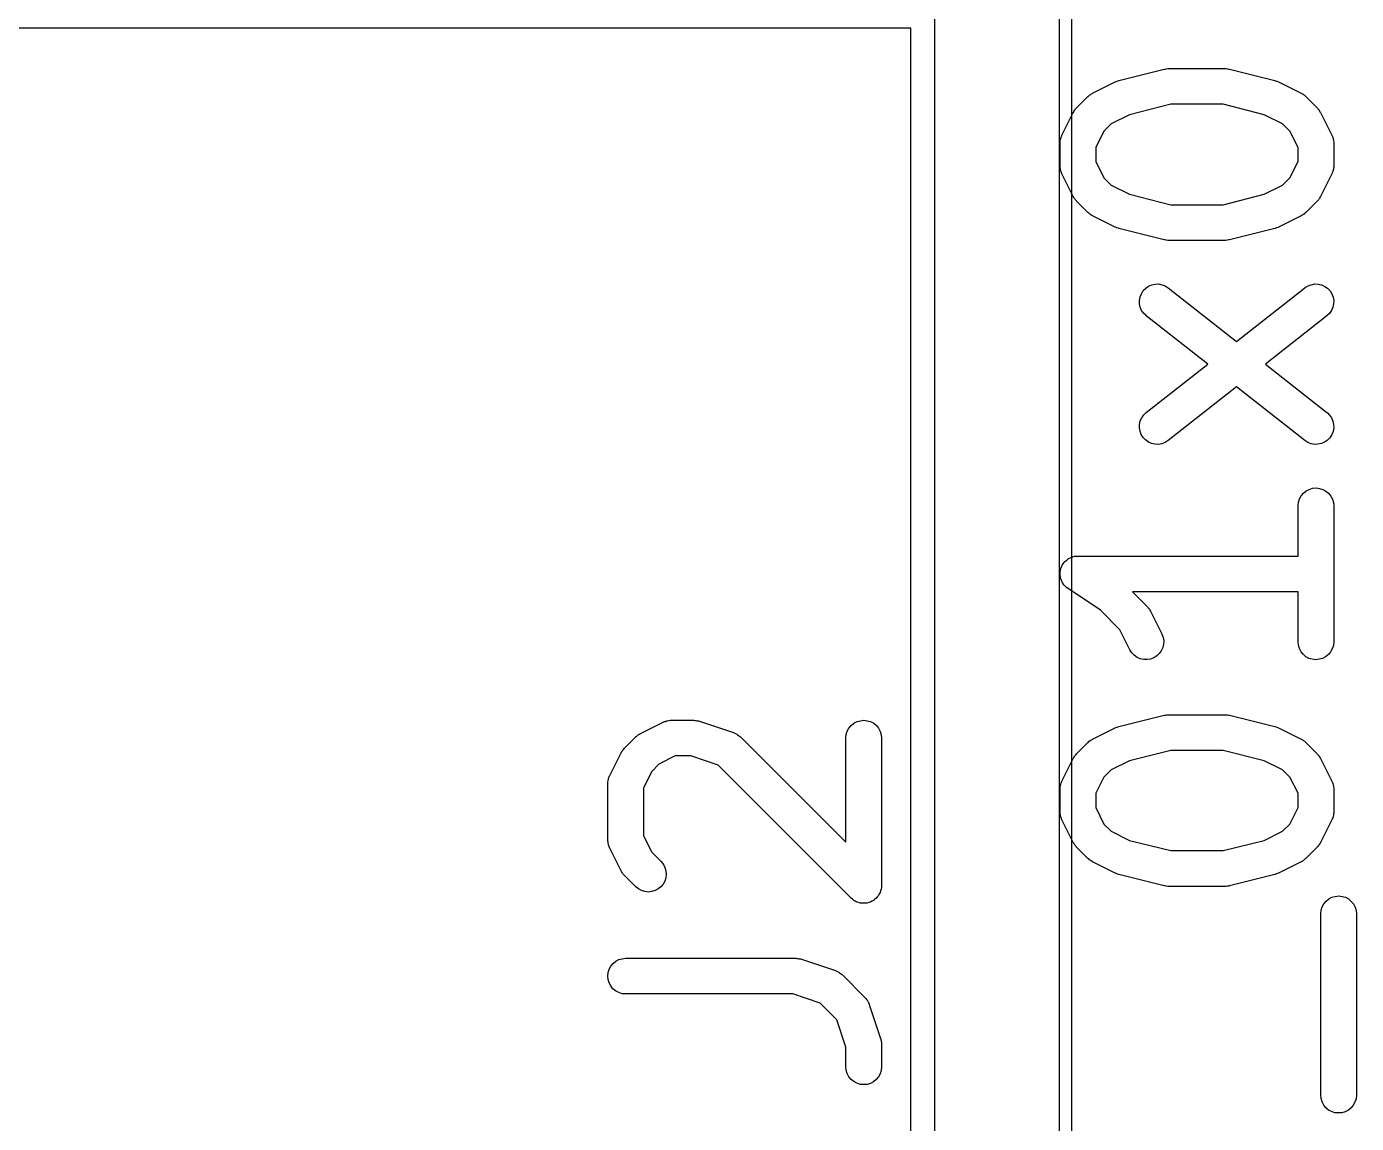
# Model space of a CAD drawing. Extents: x 39.2 to 71.6, y -130.1 to -60.
# Drawn here: x 65.64 to 71.22, y -105.5 to -100.89 of the extents above; entities that cross this region are included whole.
import ezdxf

# ---------------------------------------------------------------- set-up
doc = ezdxf.new("R2010")
doc.units = 0
doc.layers.add('BLACK', color=7, linetype='CONTINUOUS')

msp = doc.modelspace()

# ---------------------------------------------------------------- linework, layer by layer
at = {"layer": 'BLACK', "linetype": 'CONTINUOUS'}
for p, q in [((70.025, -87.6012), (70.025, -125.001)), ((69.975, -124.999), (69.975, -87.625)), ((69.45, -100.852), (69.45, -108.248)), ((69.35, -100.9), (63.7, -100.9)), ((69.35, -108.2), (69.35, -100.9)), ((70.2247, -101.12), (70.4151, -101.072)), ((70.4151, -101.072), (70.4162, -101.072)), ((70.4162, -101.072), (70.4175, -101.072)), ((70.4175, -101.072), (70.4188, -101.072)), ((70.4188, -101.072), (70.4247, -101.071)), ((70.4247, -101.071), (70.4307, -101.07)), ((70.4307, -101.07), (70.432, -101.07)), ((70.432, -101.07), (70.4333, -101.07)), ((70.4333, -101.07), (70.6714, -101.07)), ((70.6714, -101.07), (70.6725, -101.07)), ((70.6725, -101.07), (70.6738, -101.07)), ((70.6738, -101.07), (70.6751, -101.07)), ((70.6751, -101.07), (70.6811, -101.071)), ((70.6811, -101.071), (70.687, -101.072)), ((70.687, -101.072), (70.6883, -101.072)), ((70.6883, -101.072), (70.6896, -101.072)), ((70.6896, -101.072), (70.8801, -101.12)), ((70.1141, -101.173), (70.2093, -101.126)), ((70.2093, -101.126), (70.2103, -101.125)), ((70.2103, -101.125), (70.2106, -101.125)), ((70.2106, -101.125), (70.2109, -101.125)), ((70.2109, -101.125), (70.2175, -101.123)), ((70.2175, -101.123), (70.224, -101.12)), ((70.224, -101.12), (70.2243, -101.12)), ((70.2243, -101.12), (70.2247, -101.12)), ((70.8801, -101.12), (70.8811, -101.12)), ((70.8811, -101.12), (70.8814, -101.12)), ((70.8814, -101.12), (70.8818, -101.121)), ((70.8818, -101.121), (70.8883, -101.123)), ((70.8883, -101.123), (70.8948, -101.125)), ((70.8948, -101.125), (70.8951, -101.126)), ((70.8951, -101.126), (70.8954, -101.126)), ((70.8954, -101.126), (70.9907, -101.173)), ((70.047, -101.235), (70.0946, -101.187)), ((70.0946, -101.187), (70.0953, -101.187)), ((70.0953, -101.187), (70.0986, -101.184)), ((70.0986, -101.184), (70.1017, -101.181)), ((70.1017, -101.181), (70.1043, -101.18)), ((70.1043, -101.18), (70.1068, -101.178)), ((70.1068, -101.178), (70.1105, -101.176)), ((70.1105, -101.176), (70.1141, -101.173)), ((70.9907, -101.173), (70.9916, -101.174)), ((70.9916, -101.174), (70.9952, -101.176)), ((70.9952, -101.176), (70.9989, -101.178)), ((70.9989, -101.178), (71.0013, -101.18)), ((71.0013, -101.18), (71.0039, -101.182)), ((71.0039, -101.182), (71.0069, -101.185)), ((71.0069, -101.185), (71.0102, -101.187)), ((71.0102, -101.187), (71.0578, -101.235)), ((70.0357, -101.25), (70.0377, -101.246)), ((70.0377, -101.246), (70.0397, -101.244)), ((70.0397, -101.244), (70.0414, -101.241)), ((70.0414, -101.241), (70.0443, -101.238)), ((70.0443, -101.238), (70.047, -101.235)), ((70.4426, -101.22), (70.269, -101.264)), ((70.6622, -101.22), (70.4426, -101.22)), ((70.8357, -101.264), (70.6622, -101.22)), ((71.0578, -101.235), (71.0585, -101.236)), ((71.0585, -101.236), (71.0612, -101.239)), ((71.0612, -101.239), (71.0641, -101.242)), ((71.0641, -101.242), (71.0657, -101.245)), ((71.0657, -101.245), (71.0677, -101.247)), ((71.0677, -101.247), (71.0696, -101.251)), ((69.9853, -101.35), (70.0329, -101.255)), ((70.0329, -101.255), (70.0334, -101.254)), ((70.0334, -101.254), (70.0357, -101.25)), ((70.192, -101.302), (70.1616, -101.333)), ((70.269, -101.264), (70.192, -101.302)), ((70.9127, -101.302), (70.8357, -101.264)), ((70.9431, -101.333), (70.9127, -101.302)), ((71.0696, -101.251), (71.0718, -101.255)), ((71.0718, -101.255), (71.1195, -101.35)), ((69.9801, -101.363), (69.9819, -101.359)), ((69.9819, -101.359), (69.9834, -101.354)), ((69.9834, -101.354), (69.9845, -101.352)), ((69.9845, -101.352), (69.9853, -101.35)), ((70.1616, -101.333), (70.1274, -101.401)), ((70.9774, -101.401), (70.9431, -101.333)), ((71.1195, -101.35), (71.1199, -101.351)), ((71.1199, -101.351), (71.1207, -101.353)), ((71.1207, -101.353), (71.1217, -101.355)), ((71.1217, -101.355), (71.1232, -101.36)), ((69.9774, -101.382), (69.9776, -101.38)), ((69.9774, -101.383), (69.9774, -101.382)), ((69.9774, -101.479), (69.9774, -101.383)), ((69.9776, -101.378), (69.9784, -101.373)), ((69.9776, -101.38), (69.9776, -101.378)), ((69.9784, -101.373), (69.979, -101.368)), ((69.979, -101.368), (69.9797, -101.366)), ((69.9797, -101.366), (69.9801, -101.363)), ((70.1274, -101.401), (70.1274, -101.461)), ((70.9774, -101.461), (70.9774, -101.401)), ((71.1232, -101.36), (71.125, -101.364)), ((71.125, -101.364), (71.1253, -101.367)), ((71.1253, -101.367), (71.126, -101.369)), ((71.126, -101.369), (71.1265, -101.374)), ((71.1265, -101.374), (71.1273, -101.379)), ((71.1273, -101.379), (71.1272, -101.381)), ((71.1272, -101.381), (71.1274, -101.383)), ((71.1274, -101.383), (71.1274, -101.479)), ((70.1274, -101.461), (70.1616, -101.529)), ((70.9431, -101.529), (70.9774, -101.461)), ((69.9776, -101.481), (69.9774, -101.479)), ((69.9775, -101.483), (69.9776, -101.481)), ((69.9783, -101.488), (69.9775, -101.483)), ((69.9788, -101.493), (69.9783, -101.488)), ((69.9794, -101.495), (69.9788, -101.493)), ((69.9798, -101.497), (69.9794, -101.495)), ((69.9816, -101.502), (69.9798, -101.497)), ((69.983, -101.507), (69.9816, -101.502)), ((69.9841, -101.509), (69.983, -101.507)), ((69.9848, -101.511), (69.9841, -101.509)), ((69.9853, -101.512), (69.9848, -101.511)), ((70.0329, -101.607), (69.9853, -101.512)), ((71.1195, -101.512), (71.0718, -101.607)), ((71.1203, -101.51), (71.1195, -101.512)), ((71.1213, -101.508), (71.1203, -101.51)), ((71.1229, -101.503), (71.1213, -101.508)), ((71.1247, -101.498), (71.1229, -101.503)), ((71.1251, -101.496), (71.1247, -101.498)), ((71.1257, -101.494), (71.1251, -101.496)), ((71.1263, -101.489), (71.1257, -101.494)), ((71.1272, -101.484), (71.1263, -101.489)), ((71.1274, -101.48), (71.1271, -101.482)), ((71.1271, -101.482), (71.1272, -101.484)), ((71.1274, -101.479), (71.1274, -101.48)), ((70.1616, -101.529), (70.192, -101.56)), ((70.192, -101.56), (70.269, -101.598)), ((70.8357, -101.598), (70.9127, -101.56)), ((70.9127, -101.56), (70.9431, -101.529)), ((70.0352, -101.611), (70.0329, -101.607)), ((70.0371, -101.615), (70.0352, -101.611)), ((70.039, -101.617), (70.0371, -101.615)), ((70.0407, -101.62), (70.039, -101.617)), ((70.0436, -101.623), (70.0407, -101.62)), ((70.0462, -101.626), (70.0436, -101.623)), ((70.047, -101.627), (70.0462, -101.626)), ((70.0946, -101.674), (70.047, -101.627)), ((70.269, -101.598), (70.4426, -101.642)), ((70.6622, -101.642), (70.8357, -101.598)), ((71.0578, -101.627), (71.0102, -101.674)), ((71.0605, -101.624), (71.0578, -101.627)), ((71.0634, -101.621), (71.0605, -101.624)), ((71.0651, -101.618), (71.0634, -101.621)), ((71.0671, -101.616), (71.0651, -101.618)), ((71.0691, -101.612), (71.0671, -101.616)), ((71.0714, -101.608), (71.0691, -101.612)), ((71.0718, -101.607), (71.0714, -101.608)), ((70.0978, -101.677), (70.0946, -101.674)), ((70.1009, -101.68), (70.0978, -101.677)), ((70.1035, -101.682), (70.1009, -101.68)), ((70.1059, -101.684), (70.1035, -101.682)), ((70.1096, -101.686), (70.1059, -101.684)), ((70.1131, -101.688), (70.1096, -101.686)), ((70.1141, -101.689), (70.1131, -101.688)), ((70.2093, -101.736), (70.1141, -101.689)), ((70.4426, -101.642), (70.6622, -101.642)), ((70.9907, -101.689), (70.8954, -101.736)), ((70.9943, -101.686), (70.9907, -101.689)), ((70.998, -101.684), (70.9943, -101.686)), ((71.0004, -101.682), (70.998, -101.684)), ((71.0031, -101.681), (71.0004, -101.682)), ((71.0061, -101.678), (71.0031, -101.681)), ((71.0094, -101.675), (71.0061, -101.678)), ((71.0102, -101.674), (71.0094, -101.675)), ((70.2096, -101.736), (70.2093, -101.736)), ((70.2099, -101.736), (70.2096, -101.736)), ((70.2164, -101.739), (70.2099, -101.736)), ((70.223, -101.741), (70.2164, -101.739)), ((70.2233, -101.741), (70.223, -101.741)), ((70.2237, -101.742), (70.2233, -101.741)), ((70.2247, -101.742), (70.2237, -101.742)), ((70.4151, -101.789), (70.2247, -101.742)), ((70.8801, -101.742), (70.6896, -101.789)), ((70.8804, -101.742), (70.8801, -101.742)), ((70.8808, -101.742), (70.8804, -101.742)), ((70.8873, -101.739), (70.8808, -101.742)), ((70.8939, -101.737), (70.8873, -101.739)), ((70.8942, -101.737), (70.8939, -101.737)), ((70.8945, -101.737), (70.8942, -101.737)), ((70.8954, -101.736), (70.8945, -101.737)), ((70.4165, -101.79), (70.4151, -101.789)), ((70.4177, -101.79), (70.4165, -101.79)), ((70.4237, -101.791), (70.4177, -101.79)), ((70.4296, -101.792), (70.4237, -101.791)), ((70.431, -101.792), (70.4296, -101.792)), ((70.4323, -101.792), (70.431, -101.792)), ((70.4333, -101.792), (70.4323, -101.792)), ((70.6714, -101.792), (70.4333, -101.792)), ((70.6728, -101.792), (70.6714, -101.792)), ((70.6741, -101.792), (70.6728, -101.792)), ((70.68, -101.791), (70.6741, -101.792)), ((70.686, -101.79), (70.68, -101.791)), ((70.6873, -101.79), (70.686, -101.79)), ((70.6886, -101.79), (70.6873, -101.79)), ((70.6896, -101.789), (70.6886, -101.79)), ((70.311, -102.044), (70.3137, -102.029)), ((70.3137, -102.029), (70.3191, -102.016)), ((70.3191, -102.016), (70.3271, -102.003)), ((70.3271, -102.003), (70.3373, -101.993)), ((70.3373, -101.993), (70.3493, -101.984)), ((70.3493, -101.984), (70.3627, -101.979)), ((70.3627, -101.979), (70.377, -101.976)), ((70.377, -101.976), (70.3917, -101.975)), ((70.3917, -101.975), (70.4061, -101.978)), ((70.4061, -101.978), (70.4197, -101.983)), ((70.4197, -101.983), (70.4321, -101.991)), ((70.4321, -101.991), (70.719, -102.217)), ((70.719, -102.217), (71.006, -101.991)), ((71.006, -101.991), (71.0069, -101.99)), ((71.0069, -101.99), (71.0193, -101.983)), ((71.0193, -101.983), (71.033, -101.978)), ((71.033, -101.978), (71.0475, -101.975)), ((71.0475, -101.975), (71.0621, -101.976)), ((71.0621, -101.976), (71.0764, -101.979)), ((71.0764, -101.979), (71.0897, -101.985)), ((71.0897, -101.985), (71.1016, -101.993)), ((71.1016, -101.993), (71.1117, -102.004)), ((71.1117, -102.004), (71.1195, -102.016)), ((71.1195, -102.016), (71.1247, -102.03)), ((70.3112, -102.058), (70.311, -102.044)), ((70.3142, -102.072), (70.3112, -102.058)), ((70.3199, -102.086), (70.3142, -102.072)), ((71.1236, -102.073), (71.1177, -102.087)), ((71.1268, -102.059), (71.1236, -102.073)), ((71.1247, -102.03), (71.1272, -102.045)), ((71.1272, -102.045), (71.1268, -102.059)), ((70.3281, -102.098), (70.3199, -102.086)), ((70.3386, -102.108), (70.3281, -102.098)), ((70.3394, -102.109), (70.3386, -102.108)), ((70.5977, -102.312), (70.3394, -102.109)), ((71.0987, -102.109), (70.8404, -102.312)), ((71.1093, -102.099), (71.0987, -102.109)), ((71.1177, -102.087), (71.1093, -102.099)), ((70.3394, -102.515), (70.5977, -102.312)), ((70.8404, -102.312), (71.0987, -102.515)), ((70.719, -102.407), (70.4321, -102.633)), ((71.006, -102.633), (70.719, -102.407)), ((70.3204, -102.537), (70.3288, -102.525)), ((70.3288, -102.525), (70.3394, -102.515)), ((71.0987, -102.515), (71.0995, -102.515)), ((71.0995, -102.515), (71.11, -102.526)), ((71.11, -102.526), (71.1182, -102.538)), ((70.3109, -102.579), (70.3113, -102.565)), ((70.3134, -102.594), (70.3109, -102.579)), ((70.3113, -102.565), (70.3145, -102.55)), ((70.3145, -102.55), (70.3204, -102.537)), ((71.1182, -102.538), (71.1239, -102.551)), ((71.1239, -102.551), (71.1269, -102.566)), ((71.1271, -102.58), (71.1244, -102.595)), ((71.1269, -102.566), (71.1271, -102.58)), ((70.3186, -102.607), (70.3134, -102.594)), ((70.3264, -102.62), (70.3186, -102.607)), ((70.3365, -102.63), (70.3264, -102.62)), ((70.3484, -102.639), (70.3365, -102.63)), ((70.3617, -102.645), (70.3484, -102.639)), ((70.4188, -102.641), (70.4051, -102.646)), ((70.4312, -102.633), (70.4188, -102.641)), ((70.4321, -102.633), (70.4312, -102.633)), ((71.0184, -102.641), (71.006, -102.633)), ((71.032, -102.646), (71.0184, -102.641)), ((71.0888, -102.639), (71.0754, -102.645)), ((71.1008, -102.631), (71.0888, -102.639)), ((71.111, -102.621), (71.1008, -102.631)), ((71.119, -102.608), (71.111, -102.621)), ((71.1244, -102.595), (71.119, -102.608)), ((70.376, -102.648), (70.3617, -102.645)), ((70.3906, -102.649), (70.376, -102.648)), ((70.4051, -102.646), (70.3906, -102.649)), ((71.0464, -102.649), (71.032, -102.646)), ((71.0611, -102.648), (71.0464, -102.649)), ((71.0754, -102.645), (71.0611, -102.648)), ((70.9834, -102.878), (70.9905, -102.865)), ((70.9905, -102.865), (70.9999, -102.854)), ((70.9999, -102.854), (71.0113, -102.844)), ((71.0113, -102.844), (71.0243, -102.838)), ((71.0243, -102.838), (71.0383, -102.833)), ((71.0383, -102.833), (71.0529, -102.832)), ((71.0529, -102.832), (71.0675, -102.834)), ((71.0675, -102.834), (71.0814, -102.838)), ((71.0814, -102.838), (71.0943, -102.845)), ((71.0943, -102.845), (71.1056, -102.854)), ((71.1056, -102.854), (71.1148, -102.866)), ((71.1148, -102.866), (71.1217, -102.879)), ((70.9774, -102.906), (70.979, -102.892)), ((70.9774, -102.907), (70.9774, -102.906)), ((70.9774, -103.118), (70.9774, -102.907)), ((70.979, -102.892), (70.9834, -102.878)), ((71.1217, -102.879), (71.126, -102.893)), ((71.126, -102.893), (71.1274, -102.907)), ((71.1274, -102.907), (71.1274, -103.479)), ((69.9903, -103.151), (69.9949, -103.145)), ((69.9949, -103.145), (69.9995, -103.14)), ((69.9995, -103.14), (69.9996, -103.14)), ((69.9996, -103.14), (70.0054, -103.135)), ((69.9996, -103.14), (69.9996, -103.14)), ((70.0054, -103.135), (70.0109, -103.13)), ((70.0109, -103.13), (70.0109, -103.13)), ((70.0109, -103.13), (70.011, -103.13)), ((70.011, -103.13), (70.0176, -103.127)), ((70.0176, -103.127), (70.0238, -103.124)), ((70.0238, -103.124), (70.0239, -103.123)), ((70.0239, -103.123), (70.0307, -103.121)), ((70.0239, -103.123), (70.0239, -103.123)), ((70.0307, -103.121), (70.0378, -103.119)), ((70.0378, -103.119), (70.0379, -103.119)), ((70.0379, -103.119), (70.0379, -103.119)), ((70.0379, -103.119), (70.0452, -103.119)), ((70.0452, -103.119), (70.0524, -103.118)), ((70.0524, -103.118), (70.9774, -103.118)), ((69.9774, -103.192), (69.9781, -103.185)), ((69.9781, -103.2), (69.9774, -103.192)), ((69.9774, -103.192), (69.9774, -103.192)), ((69.9774, -103.192), (69.9774, -103.192)), ((69.9781, -103.185), (69.9789, -103.178)), ((69.9787, -103.207), (69.9781, -103.2)), ((69.9789, -103.178), (69.9811, -103.171)), ((69.9789, -103.178), (69.9789, -103.178)), ((69.9789, -103.178), (69.9789, -103.178)), ((69.9811, -103.171), (69.9832, -103.164)), ((69.9832, -103.164), (69.9833, -103.164)), ((69.9833, -103.164), (69.9868, -103.157)), ((69.9833, -103.164), (69.9833, -103.164)), ((69.9868, -103.157), (69.9902, -103.151)), ((69.9902, -103.151), (69.9902, -103.151)), ((69.9902, -103.151), (69.9903, -103.151)), ((69.9808, -103.214), (69.9787, -103.207)), ((69.9787, -103.207), (69.9787, -103.207)), ((69.9787, -103.207), (69.9787, -103.207)), ((69.9828, -103.221), (69.9808, -103.214)), ((69.9861, -103.227), (69.9828, -103.221)), ((69.9828, -103.221), (69.9828, -103.221)), ((69.9828, -103.221), (69.9828, -103.221)), ((69.9896, -103.234), (69.9861, -103.227)), ((69.9942, -103.24), (69.9896, -103.234)), ((69.9896, -103.234), (69.9896, -103.234)), ((69.9896, -103.234), (69.9896, -103.234)), ((69.9987, -103.245), (69.9942, -103.24)), ((69.9988, -103.245), (69.9987, -103.245)), ((70.0045, -103.25), (69.9988, -103.245)), ((69.9988, -103.245), (69.9988, -103.245)), ((70.0099, -103.255), (70.0045, -103.25)), ((70.01, -103.255), (70.0099, -103.255)), ((70.0108, -103.255), (70.01, -103.255)), ((70.01, -103.255), (70.01, -103.255)), ((70.01, -103.255), (70.01, -103.255)), ((70.1475, -103.346), (70.0108, -103.255)), ((70.9774, -103.268), (70.2811, -103.268)), ((70.2811, -103.268), (70.3435, -103.33)), ((70.9774, -103.479), (70.9774, -103.268)), ((70.2288, -103.428), (70.1475, -103.346)), ((70.3435, -103.33), (70.3442, -103.331)), ((70.3442, -103.331), (70.3469, -103.334)), ((70.3469, -103.334), (70.3498, -103.337)), ((70.3498, -103.337), (70.3514, -103.34)), ((70.3514, -103.34), (70.3534, -103.342)), ((70.3534, -103.342), (70.3553, -103.346)), ((70.3553, -103.346), (70.3576, -103.35)), ((70.3576, -103.35), (70.4052, -103.445)), ((70.271, -103.512), (70.2288, -103.428)), ((70.4052, -103.445), (70.4056, -103.446)), ((70.4056, -103.446), (70.4107, -103.46)), ((70.4107, -103.46), (70.413, -103.474)), ((70.413, -103.474), (70.4124, -103.489)), ((70.9788, -103.493), (70.9774, -103.479)), ((71.1274, -103.48), (71.1257, -103.494)), ((71.1274, -103.479), (71.1274, -103.48)), ((70.2788, -103.525), (70.271, -103.512)), ((70.2889, -103.535), (70.2788, -103.525)), ((70.3008, -103.544), (70.2889, -103.535)), ((70.3836, -103.538), (70.3712, -103.546)), ((70.3943, -103.528), (70.3836, -103.538)), ((70.4029, -103.516), (70.3943, -103.528)), ((70.409, -103.503), (70.4029, -103.516)), ((70.4124, -103.489), (70.409, -103.503)), ((70.983, -103.507), (70.9788, -103.493)), ((70.9899, -103.52), (70.983, -103.507)), ((70.9992, -103.531), (70.9899, -103.52)), ((71.0104, -103.541), (70.9992, -103.531)), ((71.1049, -103.532), (71.0934, -103.541)), ((71.1143, -103.521), (71.1049, -103.532)), ((71.1213, -103.508), (71.1143, -103.521)), ((71.1257, -103.494), (71.1213, -103.508)), ((70.3141, -103.55), (70.3008, -103.544)), ((70.3284, -103.553), (70.3141, -103.55)), ((70.343, -103.553), (70.3284, -103.553)), ((70.3575, -103.551), (70.343, -103.553)), ((70.3712, -103.546), (70.3575, -103.551)), ((71.0233, -103.548), (71.0104, -103.541)), ((71.0373, -103.552), (71.0233, -103.548)), ((71.0519, -103.554), (71.0373, -103.552)), ((71.0664, -103.552), (71.0519, -103.554)), ((71.0805, -103.548), (71.0664, -103.552)), ((71.0934, -103.541), (71.0805, -103.548)), ((68.2141, -103.864), (68.3093, -103.816)), ((68.3093, -103.816), (68.3103, -103.816)), ((68.3103, -103.816), (68.3123, -103.815)), ((68.3123, -103.815), (68.3143, -103.814)), ((68.3143, -103.814), (68.3192, -103.813)), ((68.3192, -103.813), (68.324, -103.811)), ((68.324, -103.811), (68.3262, -103.81)), ((68.3262, -103.81), (68.3283, -103.81)), ((68.3283, -103.81), (68.3334, -103.809)), ((68.3334, -103.809), (68.3385, -103.808)), ((68.3385, -103.808), (68.3407, -103.809)), ((68.3407, -103.809), (68.3429, -103.808)), ((68.3429, -103.808), (68.4381, -103.808)), ((68.4381, -103.808), (68.4391, -103.808)), ((68.4391, -103.808), (68.4433, -103.809)), ((68.4433, -103.809), (68.4475, -103.809)), ((68.4475, -103.809), (68.4506, -103.81)), ((68.4506, -103.81), (68.4537, -103.81)), ((68.4537, -103.81), (68.4577, -103.811)), ((68.4577, -103.811), (68.4618, -103.812)), ((68.4618, -103.812), (68.6047, -103.86)), ((69.1113, -103.821), (69.1243, -103.814)), ((69.1243, -103.814), (69.1383, -103.81)), ((69.1383, -103.81), (69.1529, -103.808)), ((69.1529, -103.808), (69.1675, -103.81)), ((69.1675, -103.81), (69.1814, -103.814)), ((69.1814, -103.814), (69.1943, -103.821)), ((70.2247, -103.834), (70.4151, -103.787)), ((70.4151, -103.787), (70.4162, -103.787)), ((70.4162, -103.787), (70.4175, -103.786)), ((70.4175, -103.786), (70.4188, -103.786)), ((70.4188, -103.786), (70.4247, -103.785)), ((70.4247, -103.785), (70.4307, -103.785)), ((70.4307, -103.785), (70.432, -103.785)), ((70.432, -103.785), (70.4333, -103.785)), ((70.4333, -103.785), (70.6714, -103.785)), ((70.6714, -103.785), (70.6725, -103.785)), ((70.6725, -103.785), (70.6738, -103.785)), ((70.6738, -103.785), (70.6751, -103.785)), ((70.6751, -103.785), (70.6811, -103.785)), ((70.6811, -103.785), (70.687, -103.786)), ((70.687, -103.786), (70.6883, -103.787)), ((70.6883, -103.787), (70.6896, -103.787)), ((70.6896, -103.787), (70.8801, -103.834)), ((68.1986, -103.875), (68.2017, -103.872)), ((68.2017, -103.872), (68.2043, -103.87)), ((68.2043, -103.87), (68.2068, -103.868)), ((68.2068, -103.868), (68.2105, -103.866)), ((68.2105, -103.866), (68.2141, -103.864)), ((68.6047, -103.86), (68.6057, -103.86)), ((68.6057, -103.86), (68.6077, -103.861)), ((68.6077, -103.861), (68.6098, -103.862)), ((68.6098, -103.862), (68.6143, -103.864)), ((68.6143, -103.864), (68.6189, -103.866)), ((68.6189, -103.866), (68.6207, -103.868)), ((68.6207, -103.868), (68.6227, -103.869)), ((68.6227, -103.869), (68.6266, -103.872)), ((68.6266, -103.872), (68.6308, -103.875)), ((69.0774, -103.882), (69.079, -103.868)), ((69.079, -103.868), (69.0834, -103.854)), ((69.0834, -103.854), (69.0905, -103.841)), ((69.0905, -103.841), (69.0999, -103.83)), ((69.0999, -103.83), (69.1113, -103.821)), ((69.1943, -103.821), (69.2056, -103.83)), ((69.2056, -103.83), (69.2148, -103.842)), ((69.2148, -103.842), (69.2217, -103.855)), ((69.2217, -103.855), (69.226, -103.869)), ((69.226, -103.869), (69.2274, -103.883)), ((70.1141, -103.888), (70.2093, -103.84)), ((70.2093, -103.84), (70.2103, -103.84)), ((70.2103, -103.84), (70.2106, -103.839)), ((70.2106, -103.839), (70.2109, -103.839)), ((70.2109, -103.839), (70.2175, -103.837)), ((70.2175, -103.837), (70.224, -103.835)), ((70.224, -103.835), (70.2243, -103.834)), ((70.2243, -103.834), (70.2247, -103.834)), ((70.8801, -103.834), (70.8811, -103.835)), ((70.8811, -103.835), (70.8814, -103.835)), ((70.8814, -103.835), (70.8818, -103.835)), ((70.8818, -103.835), (70.8883, -103.837)), ((70.8883, -103.837), (70.8948, -103.84)), ((70.8948, -103.84), (70.8951, -103.84)), ((70.8951, -103.84), (70.8954, -103.84)), ((70.8954, -103.84), (70.9907, -103.888)), ((68.1414, -103.932), (68.1443, -103.929)), ((68.1443, -103.929), (68.147, -103.926)), ((68.147, -103.926), (68.1946, -103.878)), ((68.1946, -103.878), (68.1953, -103.877)), ((68.1953, -103.877), (68.1986, -103.875)), ((68.6308, -103.875), (68.6323, -103.877)), ((68.6323, -103.877), (68.634, -103.878)), ((68.634, -103.878), (69.0774, -104.321)), ((69.0774, -103.883), (69.0774, -103.882)), ((69.0774, -104.321), (69.0774, -103.883)), ((69.2274, -103.883), (69.2274, -104.502)), ((70.047, -103.949), (70.0946, -103.902)), ((70.0946, -103.902), (70.0953, -103.901)), ((70.0953, -103.901), (70.0986, -103.898)), ((70.0986, -103.898), (70.1017, -103.895)), ((70.1017, -103.895), (70.1043, -103.894)), ((70.1043, -103.894), (70.1068, -103.892)), ((70.1068, -103.892), (70.1105, -103.89)), ((70.1105, -103.89), (70.1141, -103.888)), ((70.9907, -103.888), (70.9916, -103.888)), ((70.9916, -103.888), (70.9952, -103.89)), ((70.9952, -103.89), (70.9989, -103.892)), ((70.9989, -103.892), (71.0013, -103.894)), ((71.0013, -103.894), (71.0039, -103.896)), ((71.0039, -103.896), (71.0069, -103.899)), ((71.0069, -103.899), (71.0102, -103.902)), ((71.0102, -103.902), (71.0578, -103.949)), ((68.0853, -104.04), (68.1329, -103.945)), ((68.1329, -103.945), (68.1334, -103.944)), ((68.1334, -103.944), (68.1357, -103.941)), ((68.1357, -103.941), (68.1377, -103.937)), ((68.1377, -103.937), (68.1397, -103.934)), ((68.1397, -103.934), (68.1414, -103.932)), ((68.3606, -103.958), (68.292, -103.993)), ((68.4259, -103.958), (68.3606, -103.958)), ((68.5404, -103.997), (68.4259, -103.958)), ((69.9853, -104.064), (70.0329, -103.969)), ((70.0329, -103.969), (70.0334, -103.968)), ((70.0334, -103.968), (70.0357, -103.964)), ((70.0357, -103.964), (70.0377, -103.961)), ((70.0377, -103.961), (70.0397, -103.958)), ((70.0397, -103.958), (70.0414, -103.956)), ((70.0414, -103.956), (70.0443, -103.953)), ((70.0443, -103.953), (70.047, -103.949)), ((70.269, -103.978), (70.192, -104.016)), ((70.4426, -103.935), (70.269, -103.978)), ((70.6622, -103.935), (70.4426, -103.935)), ((70.8357, -103.978), (70.6622, -103.935)), ((70.9127, -104.016), (70.8357, -103.978)), ((71.0578, -103.949), (71.0585, -103.95)), ((71.0585, -103.95), (71.0612, -103.953)), ((71.0612, -103.953), (71.0641, -103.956)), ((71.0641, -103.956), (71.0657, -103.959)), ((71.0657, -103.959), (71.0677, -103.962)), ((71.0677, -103.962), (71.0696, -103.965)), ((71.0696, -103.965), (71.0718, -103.969)), ((71.0718, -103.969), (71.1195, -104.064)), ((68.0845, -104.042), (68.0853, -104.04)), ((68.2616, -104.023), (68.2274, -104.092)), ((68.292, -103.993), (68.2616, -104.023)), ((69.0993, -104.555), (68.5404, -103.997)), ((70.192, -104.016), (70.1616, -104.047)), ((70.9431, -104.047), (70.9127, -104.016)), ((68.0774, -104.073), (68.0776, -104.071)), ((68.0774, -104.074), (68.0774, -104.073)), ((68.0774, -104.312), (68.0774, -104.074)), ((68.0776, -104.068), (68.0784, -104.063)), ((68.0776, -104.071), (68.0776, -104.068)), ((68.0784, -104.063), (68.079, -104.058)), ((68.079, -104.058), (68.0797, -104.056)), ((68.0797, -104.056), (68.0801, -104.054)), ((68.0801, -104.054), (68.0819, -104.049)), ((68.0819, -104.049), (68.0834, -104.044)), ((68.0834, -104.044), (68.0845, -104.042)), ((68.2274, -104.092), (68.2274, -104.294)), ((69.9774, -104.097), (69.9776, -104.094)), ((69.9776, -104.092), (69.9784, -104.087)), ((69.9776, -104.094), (69.9776, -104.092)), ((69.9784, -104.087), (69.979, -104.082)), ((69.979, -104.082), (69.9797, -104.08)), ((69.9797, -104.08), (69.9801, -104.078)), ((69.9801, -104.078), (69.9819, -104.073)), ((69.9819, -104.073), (69.9834, -104.068)), ((69.9834, -104.068), (69.9845, -104.066)), ((69.9845, -104.066), (69.9853, -104.064)), ((70.1616, -104.047), (70.1274, -104.115)), ((70.9774, -104.115), (70.9431, -104.047)), ((71.1195, -104.064), (71.1199, -104.065)), ((71.1199, -104.065), (71.1207, -104.067)), ((71.1207, -104.067), (71.1217, -104.069)), ((71.1217, -104.069), (71.1232, -104.074)), ((71.1232, -104.074), (71.125, -104.079)), ((71.125, -104.079), (71.1253, -104.081)), ((71.1253, -104.081), (71.126, -104.083)), ((71.126, -104.083), (71.1265, -104.088)), ((71.1265, -104.088), (71.1273, -104.093)), ((71.1273, -104.093), (71.1272, -104.095)), ((71.1272, -104.095), (71.1274, -104.098)), ((69.9774, -104.098), (69.9774, -104.097)), ((69.9774, -104.193), (69.9774, -104.098)), ((70.1274, -104.115), (70.1274, -104.175)), ((70.9774, -104.175), (70.9774, -104.115)), ((71.1274, -104.098), (71.1274, -104.193)), ((69.9776, -104.195), (69.9774, -104.193)), ((69.9775, -104.197), (69.9776, -104.195)), ((69.9783, -104.202), (69.9775, -104.197)), ((69.9788, -104.207), (69.9783, -104.202)), ((69.9794, -104.21), (69.9788, -104.207)), ((70.1274, -104.175), (70.1616, -104.244)), ((70.9431, -104.244), (70.9774, -104.175)), ((71.1257, -104.208), (71.1251, -104.211)), ((71.1263, -104.203), (71.1257, -104.208)), ((71.1272, -104.198), (71.1263, -104.203)), ((71.1274, -104.194), (71.1271, -104.196)), ((71.1271, -104.196), (71.1272, -104.198)), ((71.1274, -104.193), (71.1274, -104.194)), ((69.9798, -104.212), (69.9794, -104.21)), ((69.9816, -104.217), (69.9798, -104.212)), ((69.983, -104.221), (69.9816, -104.217)), ((69.9841, -104.223), (69.983, -104.221)), ((69.9848, -104.225), (69.9841, -104.223)), ((69.9853, -104.226), (69.9848, -104.225)), ((70.0329, -104.322), (69.9853, -104.226)), ((70.1616, -104.244), (70.192, -104.274)), ((70.9127, -104.274), (70.9431, -104.244)), ((71.1195, -104.226), (71.0718, -104.322)), ((71.1203, -104.224), (71.1195, -104.226)), ((71.1213, -104.222), (71.1203, -104.224)), ((71.1229, -104.218), (71.1213, -104.222)), ((71.1247, -104.213), (71.1229, -104.218)), ((71.1251, -104.211), (71.1247, -104.213)), ((68.0776, -104.314), (68.0774, -104.312)), ((68.0775, -104.316), (68.0776, -104.314)), ((68.0783, -104.321), (68.0775, -104.316)), ((68.2274, -104.294), (68.2616, -104.363)), ((70.192, -104.274), (70.269, -104.313)), ((70.269, -104.313), (70.4426, -104.356)), ((70.6622, -104.356), (70.8357, -104.313)), ((70.8357, -104.313), (70.9127, -104.274)), ((68.0788, -104.326), (68.0783, -104.321)), ((68.0794, -104.329), (68.0788, -104.326)), ((68.0798, -104.331), (68.0794, -104.329)), ((68.0816, -104.336), (68.0798, -104.331)), ((68.083, -104.34), (68.0816, -104.336)), ((68.0841, -104.342), (68.083, -104.34)), ((68.0848, -104.345), (68.0841, -104.342)), ((68.0853, -104.345), (68.0848, -104.345)), ((68.1329, -104.441), (68.0853, -104.345)), ((68.2616, -104.363), (68.3007, -104.402)), ((70.0352, -104.325), (70.0329, -104.322)), ((70.0371, -104.329), (70.0352, -104.325)), ((70.039, -104.331), (70.0371, -104.329)), ((70.0407, -104.334), (70.039, -104.331)), ((70.0436, -104.337), (70.0407, -104.334)), ((70.0462, -104.34), (70.0436, -104.337)), ((70.047, -104.341), (70.0462, -104.34)), ((70.0946, -104.389), (70.047, -104.341)), ((70.4426, -104.356), (70.6622, -104.356)), ((71.0578, -104.341), (71.0102, -104.389)), ((71.0605, -104.338), (71.0578, -104.341)), ((71.0634, -104.335), (71.0605, -104.338)), ((71.0651, -104.332), (71.0634, -104.335)), ((71.0671, -104.33), (71.0651, -104.332)), ((71.0691, -104.326), (71.0671, -104.33)), ((71.0714, -104.323), (71.0691, -104.326)), ((71.0718, -104.322), (71.0714, -104.323)), ((68.3007, -104.402), (68.3014, -104.402)), ((68.3014, -104.402), (68.3105, -104.414)), ((68.3105, -104.414), (68.3173, -104.427)), ((68.3173, -104.427), (68.3213, -104.441)), ((70.0978, -104.391), (70.0946, -104.389)), ((70.1009, -104.394), (70.0978, -104.391)), ((70.1035, -104.396), (70.1009, -104.394)), ((70.1059, -104.398), (70.1035, -104.396)), ((70.1096, -104.4), (70.1059, -104.398)), ((70.1131, -104.402), (70.1096, -104.4)), ((70.1141, -104.403), (70.1131, -104.402)), ((70.2093, -104.45), (70.1141, -104.403)), ((70.9907, -104.403), (70.8954, -104.45)), ((70.9943, -104.401), (70.9907, -104.403)), ((70.998, -104.399), (70.9943, -104.401)), ((71.0004, -104.397), (70.998, -104.399)), ((71.0031, -104.395), (71.0004, -104.397)), ((71.0061, -104.392), (71.0031, -104.395)), ((71.0094, -104.389), (71.0061, -104.392)), ((71.0102, -104.389), (71.0094, -104.389)), ((68.1352, -104.444), (68.1329, -104.441)), ((68.1371, -104.448), (68.1352, -104.444)), ((68.139, -104.45), (68.1371, -104.448)), ((68.1407, -104.453), (68.139, -104.45)), ((68.1436, -104.456), (68.1407, -104.453)), ((68.1462, -104.459), (68.1436, -104.456)), ((68.147, -104.46), (68.1462, -104.459)), ((68.1946, -104.508), (68.147, -104.46)), ((68.3167, -104.484), (68.3096, -104.497)), ((68.321, -104.47), (68.3167, -104.484)), ((68.3226, -104.456), (68.321, -104.47)), ((68.3213, -104.441), (68.3226, -104.456)), ((70.2096, -104.451), (70.2093, -104.45)), ((70.2099, -104.451), (70.2096, -104.451)), ((70.2164, -104.453), (70.2099, -104.451)), ((70.223, -104.456), (70.2164, -104.453)), ((70.2233, -104.456), (70.223, -104.456)), ((70.2237, -104.456), (70.2233, -104.456)), ((70.2247, -104.456), (70.2237, -104.456)), ((70.4151, -104.504), (70.2247, -104.456)), ((70.8801, -104.456), (70.6896, -104.504)), ((70.8804, -104.456), (70.8801, -104.456)), ((70.8808, -104.456), (70.8804, -104.456)), ((70.8873, -104.454), (70.8808, -104.456)), ((70.8939, -104.451), (70.8873, -104.454)), ((70.8942, -104.451), (70.8939, -104.451)), ((70.8945, -104.451), (70.8942, -104.451)), ((70.8954, -104.45), (70.8945, -104.451)), ((68.2059, -104.517), (68.1946, -104.508)), ((68.2188, -104.524), (68.2059, -104.517)), ((68.2328, -104.528), (68.2188, -104.524)), ((68.2474, -104.53), (68.2328, -104.528)), ((68.2619, -104.528), (68.2474, -104.53)), ((68.276, -104.524), (68.2619, -104.528)), ((68.2889, -104.517), (68.276, -104.524)), ((68.3003, -104.508), (68.2889, -104.517)), ((68.3096, -104.497), (68.3003, -104.508)), ((69.2178, -104.538), (69.2144, -104.545)), ((69.2213, -104.532), (69.2178, -104.538)), ((69.2214, -104.532), (69.2213, -104.532)), ((69.2235, -104.525), (69.2214, -104.532)), ((69.2214, -104.532), (69.2214, -104.532)), ((69.2257, -104.518), (69.2235, -104.525)), ((69.2258, -104.518), (69.2257, -104.518)), ((69.2266, -104.511), (69.2258, -104.518)), ((69.2258, -104.518), (69.2258, -104.518)), ((69.2274, -104.503), (69.2266, -104.511)), ((69.2274, -104.502), (69.2274, -104.503)), ((69.2274, -104.503), (69.2274, -104.503)), ((69.2274, -104.503), (69.2274, -104.503)), ((69.2274, -104.503), (69.2274, -104.503)), ((70.4165, -104.504), (70.4151, -104.504)), ((70.4177, -104.504), (70.4165, -104.504)), ((70.4237, -104.505), (70.4177, -104.504)), ((70.4296, -104.506), (70.4237, -104.505)), ((70.431, -104.506), (70.4296, -104.506)), ((70.4323, -104.506), (70.431, -104.506)), ((70.4333, -104.506), (70.4323, -104.506)), ((70.6714, -104.506), (70.4333, -104.506)), ((70.6728, -104.506), (70.6714, -104.506)), ((70.6741, -104.506), (70.6728, -104.506)), ((70.68, -104.505), (70.6741, -104.506)), ((70.686, -104.505), (70.68, -104.505)), ((70.6873, -104.504), (70.686, -104.505)), ((70.6886, -104.504), (70.6873, -104.504)), ((70.6896, -104.504), (70.6886, -104.504)), ((69.1049, -104.56), (69.0993, -104.555)), ((69.1104, -104.565), (69.1049, -104.56)), ((69.1106, -104.565), (69.1104, -104.565)), ((69.1107, -104.565), (69.1106, -104.565)), ((69.1169, -104.568), (69.1107, -104.565)), ((69.1233, -104.572), (69.1169, -104.568)), ((69.1234, -104.572), (69.1233, -104.572)), ((69.1236, -104.572), (69.1234, -104.572)), ((69.1303, -104.574), (69.1236, -104.572)), ((69.1373, -104.576), (69.1303, -104.574)), ((69.1374, -104.576), (69.1373, -104.576)), ((69.1376, -104.576), (69.1374, -104.576)), ((69.1448, -104.577), (69.1376, -104.576)), ((69.1519, -104.577), (69.1448, -104.577)), ((69.152, -104.577), (69.1519, -104.577)), ((69.1521, -104.577), (69.152, -104.577)), ((69.1593, -104.577), (69.1521, -104.577)), ((69.1664, -104.576), (69.1593, -104.577)), ((69.1666, -104.576), (69.1664, -104.576)), ((69.1667, -104.576), (69.1666, -104.576)), ((69.1736, -104.574), (69.1667, -104.576)), ((69.1805, -104.572), (69.1736, -104.574)), ((69.1806, -104.572), (69.1805, -104.572)), ((69.1807, -104.572), (69.1806, -104.572)), ((69.1871, -104.568), (69.1807, -104.572)), ((69.1934, -104.565), (69.1871, -104.568)), ((69.1936, -104.565), (69.1934, -104.565)), ((69.1937, -104.565), (69.1936, -104.565)), ((69.1992, -104.56), (69.1937, -104.565)), ((69.2049, -104.556), (69.1992, -104.56)), ((69.205, -104.556), (69.2049, -104.556)), ((69.2049, -104.556), (69.2049, -104.556)), ((69.2095, -104.55), (69.205, -104.556)), ((69.2143, -104.545), (69.2095, -104.55)), ((69.2144, -104.545), (69.2143, -104.545)), ((69.2143, -104.545), (69.2143, -104.545)), ((71.0743, -104.606), (71.0787, -104.592)), ((71.0787, -104.592), (71.0857, -104.579)), ((71.0857, -104.579), (71.0951, -104.568)), ((71.0951, -104.568), (71.1066, -104.559)), ((71.1066, -104.559), (71.1195, -104.552)), ((71.1195, -104.552), (71.1336, -104.548)), ((71.1336, -104.548), (71.1481, -104.546)), ((71.1481, -104.546), (71.1627, -104.548)), ((71.1627, -104.548), (71.1767, -104.552)), ((71.1767, -104.552), (71.1896, -104.559)), ((71.1896, -104.559), (71.2008, -104.569)), ((71.2008, -104.569), (71.2101, -104.58)), ((71.2101, -104.58), (71.217, -104.593)), ((71.217, -104.593), (71.2212, -104.607)), ((71.0726, -104.62), (71.0743, -104.606)), ((71.0726, -104.621), (71.0726, -104.62)), ((71.0726, -105.383), (71.0726, -104.621)), ((71.2212, -104.607), (71.2226, -104.621)), ((71.2226, -104.621), (71.2226, -105.383)), ((68.0995, -104.83), (68.1109, -104.821)), ((68.1109, -104.821), (68.1238, -104.814)), ((68.1238, -104.814), (68.1378, -104.81)), ((68.1378, -104.81), (68.1524, -104.808)), ((68.1524, -104.808), (68.8667, -104.808)), ((68.8667, -104.808), (68.8677, -104.808)), ((68.8677, -104.808), (68.8719, -104.809)), ((68.8719, -104.809), (68.8761, -104.809)), ((68.8761, -104.809), (68.8792, -104.81)), ((68.8792, -104.81), (68.8823, -104.81)), ((68.8823, -104.81), (68.8863, -104.811)), ((68.8863, -104.811), (68.8904, -104.812)), ((68.8904, -104.812), (69.0332, -104.86)), ((68.0774, -104.883), (68.0789, -104.868)), ((68.0789, -104.868), (68.0832, -104.854)), ((68.0832, -104.854), (68.0902, -104.841)), ((68.0902, -104.841), (68.0995, -104.83)), ((69.0332, -104.86), (69.0342, -104.86)), ((69.0342, -104.86), (69.0362, -104.861)), ((69.0362, -104.861), (69.0383, -104.862)), ((69.0383, -104.862), (69.0429, -104.864)), ((69.0429, -104.864), (69.0475, -104.866)), ((69.0475, -104.866), (69.0493, -104.868)), ((69.0493, -104.868), (69.0512, -104.869)), ((69.0512, -104.869), (69.0552, -104.872)), ((69.0552, -104.872), (69.0594, -104.875)), ((69.0594, -104.875), (69.0608, -104.877)), ((69.0608, -104.877), (69.0626, -104.878)), ((69.0626, -104.878), (69.1578, -104.973)), ((68.0787, -104.897), (68.0774, -104.883)), ((68.0828, -104.911), (68.0787, -104.897)), ((68.0896, -104.924), (68.0828, -104.911)), ((68.0988, -104.936), (68.0896, -104.924)), ((68.11, -104.945), (68.0988, -104.936)), ((68.1228, -104.952), (68.11, -104.945)), ((68.1368, -104.957), (68.1228, -104.952)), ((68.1513, -104.958), (68.1368, -104.957)), ((68.1524, -104.958), (68.1513, -104.958)), ((68.8545, -104.958), (68.1524, -104.958)), ((68.969, -104.997), (68.8545, -104.958)), ((69.1578, -104.973), (69.1585, -104.974)), ((69.1585, -104.974), (69.1599, -104.976)), ((69.1599, -104.976), (69.1615, -104.977)), ((69.1615, -104.977), (69.1645, -104.981)), ((69.1645, -104.981), (69.1677, -104.985)), ((69.1677, -104.985), (69.1687, -104.987)), ((69.1687, -104.987), (69.17, -104.989)), ((69.17, -104.989), (69.172, -104.994)), ((69.0392, -105.067), (68.969, -104.997)), ((69.172, -104.994), (69.1744, -104.998)), ((69.1744, -104.998), (69.175, -105)), ((69.175, -105), (69.1759, -105.002)), ((69.1759, -105.002), (69.2235, -105.145)), ((69.0774, -105.181), (69.0392, -105.067)), ((69.2235, -105.145), (69.2239, -105.146)), ((69.2239, -105.146), (69.2247, -105.15)), ((69.2247, -105.15), (69.226, -105.154)), ((69.226, -105.154), (69.2263, -105.158)), ((69.2263, -105.158), (69.2269, -105.161)), ((69.0774, -105.264), (69.0774, -105.181)), ((69.2269, -105.161), (69.227, -105.165)), ((69.227, -105.165), (69.2274, -105.169)), ((69.2274, -105.169), (69.2274, -105.264)), ((69.0788, -105.279), (69.0774, -105.264)), ((69.2274, -105.265), (69.2257, -105.28)), ((69.2274, -105.264), (69.2274, -105.265)), ((69.083, -105.293), (69.0788, -105.279)), ((69.0899, -105.306), (69.083, -105.293)), ((69.0992, -105.317), (69.0899, -105.306)), ((69.1104, -105.326), (69.0992, -105.317)), ((69.1233, -105.333), (69.1104, -105.326)), ((69.2049, -105.318), (69.1934, -105.327)), ((69.2143, -105.307), (69.2049, -105.318)), ((69.2213, -105.294), (69.2143, -105.307)), ((69.2257, -105.28), (69.2213, -105.294)), ((69.1373, -105.338), (69.1233, -105.333)), ((69.1519, -105.339), (69.1373, -105.338)), ((69.1664, -105.338), (69.1519, -105.339)), ((69.1805, -105.334), (69.1664, -105.338)), ((69.1934, -105.327), (69.1805, -105.334)), ((71.074, -105.398), (71.0726, -105.383)), ((71.0783, -105.412), (71.074, -105.398)), ((71.0851, -105.425), (71.0783, -105.412)), ((71.0944, -105.436), (71.0851, -105.425)), ((71.1057, -105.446), (71.0944, -105.436)), ((71.2001, -105.437), (71.1887, -105.446)), ((71.2095, -105.426), (71.2001, -105.437)), ((71.2166, -105.413), (71.2095, -105.426)), ((71.221, -105.399), (71.2166, -105.413)), ((71.2226, -105.384), (71.221, -105.399)), ((71.2226, -105.383), (71.2226, -105.384)), ((71.1186, -105.452), (71.1057, -105.446)), ((71.1325, -105.457), (71.1186, -105.452)), ((71.1471, -105.458), (71.1325, -105.457)), ((71.1617, -105.457), (71.1471, -105.458)), ((71.1757, -105.453), (71.1617, -105.457)), ((71.1887, -105.446), (71.1757, -105.453))]:
    msp.add_line(p, q, dxfattribs=at)

doc.saveas('drawing.dxf')
